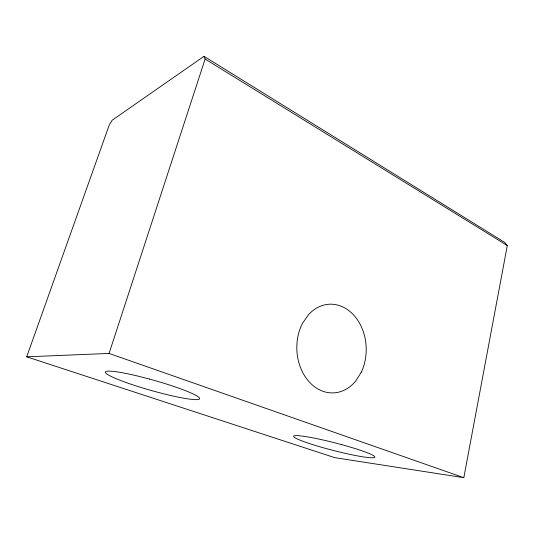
<?xml version="1.0" encoding="UTF-8"?>
<svg xmlns="http://www.w3.org/2000/svg" width="534" height="534" viewBox="0 0 534 534"><rect width="100%" height="100%" fill="white"/><g stroke="black" fill="none" stroke-linecap="round" stroke-linejoin="round"><path stroke-width="0.8" d="M463.819 477.683L507.3 245.56L504.73 242.436L204.021 56.317L112.167 120.223L109.256 125.003L26.7 356.812L334.811 457.665L463.819 477.683L109.07 353.441L26.7 356.812M109.07 353.441L205.129 59.034L204.021 56.317M205.129 59.034L507.3 245.56M361.271 372.231L355.777 380.962A44.382 34.683 87.4 0 1 309.386 382.084A44.382 34.683 87.4 0 1 302.591 323.19L308.692 314.473A44.382 34.683 87.4 0 1 353.788 315.18A44.382 34.683 87.4 0 1 361.271 372.231M149.54 379.08L136.717 375.803A48.988 5.267 15.8 0 0 106.333 373.566A48.988 5.267 15.8 0 0 155.681 391.722L167.049 394.646A48.988 5.267 15.8 0 0 198.828 397.309A48.988 5.267 15.8 0 0 149.54 379.08M341.366 444.555L330.192 441.671A41.939 3.885 14.4 0 0 293.647 436.225A41.939 3.885 14.4 0 0 327.309 448.88L337.361 451.484A41.939 3.885 14.4 0 0 374.841 457.217A41.939 3.885 14.4 0 0 341.366 444.555"/></g></svg>
